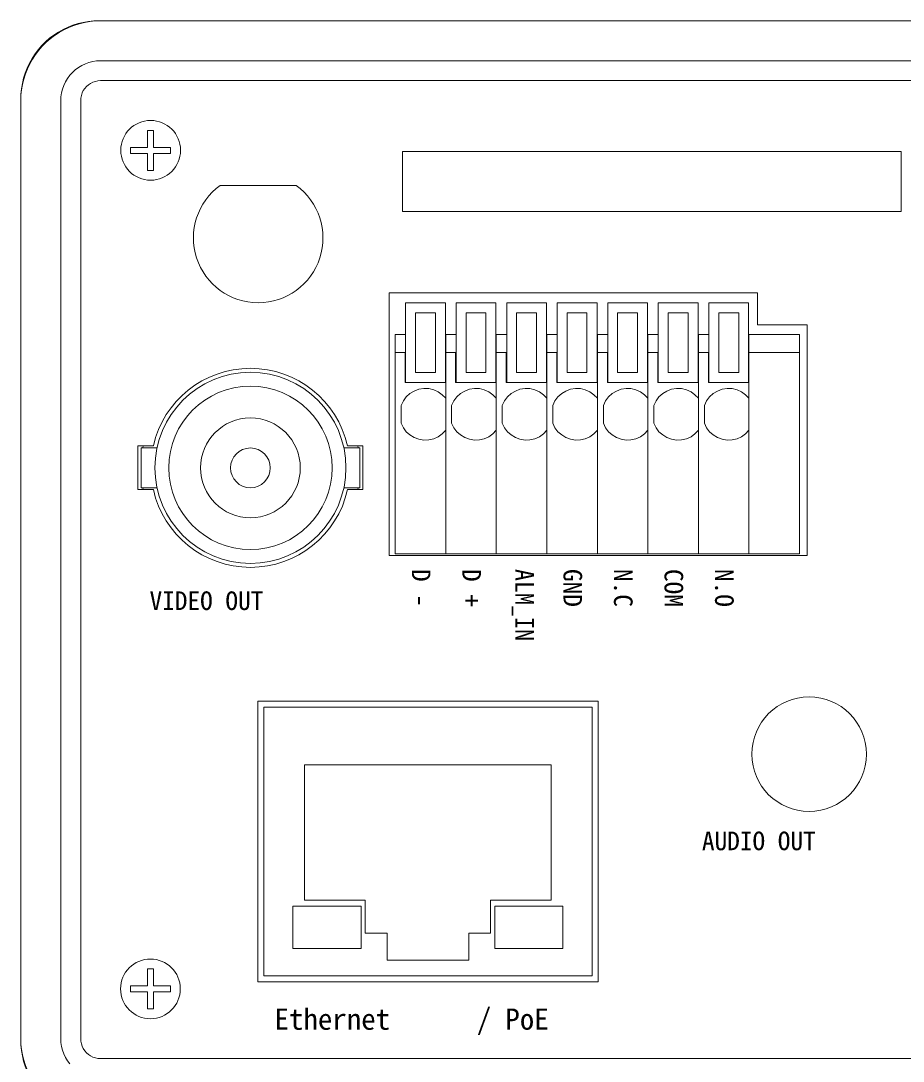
# Model space of a CAD drawing. Units: millimetres on the paper. Extents: x -546 to 142, y -95 to 95.
# Drawn here: x 40.09 to 75.16, y -13.08 to 28.27 of the extents above; entities that cross this region are included whole.
import ezdxf
from ezdxf.enums import TextEntityAlignment as Align

# ---------------------------------------------------------------- set-up
doc = ezdxf.new("R2010")
doc.units = ezdxf.units.MM
doc.layers.add('0-1_外形線', color=7, linetype='Continuous', lineweight=18)
doc.layers.add('0-7_レイヤー_1', color=7, linetype='Continuous', lineweight=18)
doc.layers.add('0-5_AM_0', color=7, linetype='Continuous')
doc.styles.add('ＭＳ ゴシック', font='')
doc.styles.get('ＭＳ ゴシック').set_extended_font_data('MS Gothic')

msp = doc.modelspace()

# ---------------------------------------------------------------- linework, layer by layer
at = {"layer": '0-1_外形線'}
msp.add_line((48.013, 21.724), (51.029, 21.724), dxfattribs=at)
for centre, radius in [((45.246, 23.12), 1.187), ((49.212, 10.5), 3.797), ((49.212, 10.5), 3.247), ((49.212, 10.5), 1.982), ((49.212, 10.5), 0.791), ((71.419, -0.878), 2.277), ((45.238, -10.206), 1.187)]:
    msp.add_circle(centre, radius, dxfattribs=at)
for centre, radius, start, end in [((49.521, 19.637), 2.575, 125.8588, 54.1412), ((49.212, 10.5), 3.955, 12.7404, 167.2475), ((49.213, 10.5), 3.955, 192.6478, 347.3621)]:
    msp.add_arc(centre, radius, start, end, dxfattribs=at)
at = {"layer": '0-7_レイヤー_1'}
for p, q in [((43.21, 28.266), (43.258, 28.266)), ((43.258, 28.266), (88.448, 28.266)), ((88.448, 25.889), (43.258, 25.889)), ((40.086, 25.094), (40.086, 25.141)), ((40.086, -12.184), (40.086, 25.094)), ((41.673, 25.094), (41.673, -12.184)), ((42.466, 25.094), (42.466, -12.184)), ((46.032, 22.994), (46.032, 23.235)), ((44.45, 22.994), (45.124, 22.994)), ((45.357, 22.319), (45.357, 22.994)), ((45.357, 22.994), (46.032, 22.994)), ((55.261, 23.072), (55.261, 20.692)), ((75.081, 23.072), (55.261, 23.072)), ((75.081, 20.692), (75.081, 23.072)), ((55.261, 20.692), (75.081, 20.692)), ((56.963, 13.897), (56.963, 17.061)), ((58.971, 17.061), (57.39, 17.061)), ((57.39, 17.061), (57.39, 13.897)), ((58.971, 13.897), (58.971, 17.061)), ((60.98, 17.061), (59.398, 17.061)), ((59.398, 17.061), (59.398, 13.897)), ((60.98, 13.897), (60.98, 17.061)), ((61.406, 17.061), (61.406, 13.897)), ((62.989, 17.061), (61.406, 17.061)), ((62.989, 13.897), (62.989, 17.061)), ((64.997, 17.061), (63.415, 17.061)), ((63.415, 17.061), (63.415, 13.897)), ((64.997, 13.897), (64.997, 17.061)), ((65.424, 17.061), (65.424, 13.897)), ((67.006, 17.061), (65.424, 17.061)), ((67.006, 13.897), (67.006, 17.061)), ((69.014, 17.061), (67.432, 17.061)), ((67.432, 17.061), (67.432, 13.897)), ((69.014, 13.897), (69.014, 17.061)), ((55.773, 16.662), (56.564, 16.662)), ((55.773, 14.289), (55.773, 16.662)), ((56.564, 16.662), (56.564, 14.289)), ((57.782, 14.289), (57.782, 16.662)), ((57.782, 16.662), (58.573, 16.662)), ((58.573, 16.662), (58.573, 14.289)), ((59.791, 14.289), (59.791, 16.662)), ((61.799, 14.289), (61.799, 16.662)), ((67.831, 16.662), (68.622, 16.662)), ((67.831, 14.289), (67.831, 16.662)), ((68.622, 16.662), (68.622, 14.289)), ((54.968, 15.795), (55.381, 15.795)), ((54.968, 15.795), (54.968, 15.08)), ((56.963, 15.795), (56.977, 15.795)), ((56.977, 15.795), (57.39, 15.795)), ((56.977, 15.795), (56.977, 15.08)), ((56.977, 15.795), (56.977, 15.08)), ((58.971, 15.795), (58.985, 15.795)), ((58.985, 15.795), (58.985, 15.08)), ((58.985, 15.795), (59.398, 15.795)), ((58.985, 15.795), (58.985, 15.08)), ((60.98, 15.795), (60.994, 15.795)), ((60.994, 15.795), (61.406, 15.795)), ((60.994, 15.795), (60.994, 15.08)), ((60.994, 15.795), (60.994, 15.08)), ((62.989, 15.795), (63.003, 15.795)), ((63.003, 15.795), (63.415, 15.795)), ((63.003, 15.795), (63.003, 15.08)), ((63.003, 15.795), (63.003, 15.08)), ((64.997, 15.795), (65.424, 15.795)), ((65.011, 15.795), (65.011, 15.08)), ((65.011, 15.795), (65.011, 15.08)), ((67.006, 15.795), (67.02, 15.795)), ((67.02, 15.795), (67.02, 15.08)), ((67.02, 15.795), (67.432, 15.795)), ((67.02, 15.795), (67.02, 15.08)), ((69.014, 15.795), (69.028, 15.795)), ((69.028, 15.795), (71.036, 15.795)), ((69.028, 15.795), (69.028, 15.08)), ((69.028, 15.795), (69.028, 15.08)), ((71.036, 15.08), (71.036, 15.795)), ((55.361, 15.08), (54.968, 15.08)), ((55.361, 13.897), (55.361, 15.08)), ((55.361, 15.08), (55.381, 15.08)), ((56.963, 15.08), (56.977, 15.08)), ((57.369, 15.08), (56.977, 15.08)), ((56.977, 15.08), (56.977, 7.088)), ((57.369, 13.897), (57.369, 15.08)), ((57.369, 15.08), (57.39, 15.08)), ((58.971, 15.08), (58.985, 15.08)), ((59.377, 15.08), (58.985, 15.08)), ((58.985, 15.08), (58.985, 7.088)), ((59.377, 13.897), (59.377, 15.08)), ((59.377, 15.08), (59.398, 15.08)), ((60.98, 15.08), (60.994, 15.08)), ((60.994, 15.08), (60.994, 7.088)), ((61.393, 15.08), (60.994, 15.08)), ((61.393, 13.897), (61.393, 15.08)), ((61.393, 15.08), (61.406, 15.08)), ((62.989, 15.08), (63.003, 15.08)), ((63.402, 15.08), (63.003, 15.08)), ((63.402, 13.897), (63.402, 15.08)), ((63.402, 15.08), (63.415, 15.08)), ((64.997, 15.08), (65.011, 15.08)), ((65.41, 15.08), (65.011, 15.08)), ((65.41, 13.897), (65.41, 15.08)), ((65.41, 15.08), (65.424, 15.08)), ((67.006, 15.08), (67.02, 15.08)), ((67.418, 15.08), (67.02, 15.08)), ((67.02, 15.08), (67.02, 7.088)), ((67.418, 13.897), (67.418, 15.08)), ((67.418, 15.08), (67.432, 15.08)), ((69.014, 15.08), (69.028, 15.08)), ((71.036, 15.08), (69.028, 15.08)), ((69.028, 15.08), (69.028, 7.088)), ((56.564, 14.289), (55.773, 14.289)), ((58.573, 14.289), (57.782, 14.289)), ((60.581, 14.289), (59.791, 14.289)), ((62.59, 14.289), (61.799, 14.289)), ((68.622, 14.289), (67.831, 14.289)), ((56.977, 13.897), (55.361, 13.897)), ((56.977, 13.264), (56.977, 13.897)), ((58.985, 13.897), (57.369, 13.897)), ((58.985, 13.264), (58.985, 13.897)), ((60.994, 13.897), (59.377, 13.897)), ((60.994, 13.264), (60.994, 13.897)), ((63.003, 13.897), (61.393, 13.897)), ((63.003, 13.264), (63.003, 13.897)), ((65.011, 13.897), (63.402, 13.897)), ((65.011, 13.264), (65.011, 13.897)), ((67.02, 13.897), (65.41, 13.897)), ((67.02, 13.264), (67.02, 13.897)), ((69.028, 13.897), (67.418, 13.897)), ((69.028, 13.264), (69.028, 13.897)), ((55.202, 12.274), (55.202, 12.982)), ((57.211, 12.274), (57.211, 12.982)), ((59.219, 12.274), (59.219, 12.982)), ((61.234, 12.274), (61.234, 12.982)), ((63.243, 12.274), (63.243, 12.982)), ((65.251, 12.274), (65.251, 12.982)), ((67.26, 12.274), (67.26, 12.982)), ((56.977, 7.088), (56.977, 11.992)), ((58.985, 7.088), (58.985, 11.992)), ((60.994, 7.088), (60.994, 11.992)), ((63.003, 7.088), (63.003, 11.992)), ((65.011, 7.088), (65.011, 11.992)), ((67.02, 7.088), (67.02, 11.992)), ((69.028, 7.088), (69.028, 11.992)), ((45.498, 11.292), (44.866, 11.292)), ((44.866, 10.5), (44.866, 11.292)), ((44.934, 11.292), (44.948, 11.374)), ((53.56, 11.292), (52.927, 11.292)), ((53.477, 11.374), (53.491, 11.292)), ((53.56, 11.292), (53.56, 10.5)), ((44.866, 9.709), (44.866, 10.5)), ((53.56, 10.5), (53.56, 9.709)), ((44.742, 9.634), (45.354, 9.634)), ((44.866, 9.709), (45.498, 9.709)), ((44.948, 9.634), (44.934, 9.709)), ((52.927, 9.709), (53.56, 9.709)), ((53.491, 9.709), (53.477, 9.634)), ((56.977, 7.088), (58.985, 7.088)), ((58.985, 7.088), (60.994, 7.088)), ((60.994, 7.088), (63.003, 7.088)), ((67.02, 7.088), (69.028, 7.088)), ((62.792, 0.99), (49.743, 0.99)), ((49.743, 0.99), (49.743, -9.692)), ((62.792, -9.692), (62.792, 0.99)), ((61.168, -1.3), (51.359, -1.3)), ((49.743, -9.692), (62.792, -9.692)), ((44.45, -10.32), (45.124, -10.32)), ((45.357, -10.994), (45.357, -10.32)), ((45.357, -10.32), (46.032, -10.32)), ((46.032, -10.32), (46.032, -10.079)), ((40.086, -12.231), (40.086, -12.184)), ((43.258, -12.976), (88.448, -12.976))]:
    msp.add_line(p, q, dxfattribs=at)
for points in [[(43.21, 28.266), (42.995, 28.26), (42.783, 28.24), (42.571, 28.205), (42.365, 28.155), (42.16, 28.091), (41.962, 28.014), (41.768, 27.921), (41.583, 27.818), (41.402, 27.701), (41.233, 27.572), (41.071, 27.431), (40.92, 27.28), (40.78, 27.119), (40.652, 26.949), (40.536, 26.771), (40.43, 26.583), (40.34, 26.39), (40.26, 26.191), (40.197, 25.987), (40.149, 25.78), (40.112, 25.568), (40.093, 25.356), (40.086, 25.141)], [(43.258, 28.266), (43.04, 28.26), (42.826, 28.237), (42.611, 28.199), (42.401, 28.149), (42.195, 28.083), (41.993, 28.003), (41.797, 27.911), (41.609, 27.805), (41.43, 27.685), (41.257, 27.556), (41.093, 27.413), (40.938, 27.259), (40.799, 27.097), (40.666, 26.925), (40.546, 26.742), (40.44, 26.554), (40.348, 26.358), (40.268, 26.156), (40.205, 25.949), (40.151, 25.74), (40.114, 25.526), (40.093, 25.311), (40.086, 25.094)], [(88.448, 26.681), (43.258, 26.681), (43.101, 26.673), (42.948, 26.65), (42.796, 26.612), (42.651, 26.559), (42.51, 26.493), (42.375, 26.414), (42.251, 26.321), (42.136, 26.215), (42.031, 26.101), (41.938, 25.976), (41.858, 25.841), (41.792, 25.701), (41.739, 25.555), (41.702, 25.404), (41.678, 25.25), (41.673, 25.094)], [(43.258, 25.889), (43.154, 25.881), (43.051, 25.86), (42.953, 25.828), (42.86, 25.78), (42.776, 25.725), (42.695, 25.656), (42.63, 25.576), (42.571, 25.492), (42.523, 25.399), (42.492, 25.301), (42.471, 25.197), (42.466, 25.094)], [(45.357, 23.902), (45.124, 23.902), (45.124, 23.235), (44.45, 23.235), (44.45, 22.994)], [(46.032, 23.235), (45.357, 23.235), (45.357, 23.902)], [(45.124, 22.994), (45.124, 22.319), (45.357, 22.319)], [(56.963, 17.061), (55.381, 17.061), (55.381, 13.897)], [(59.791, 16.662), (60.581, 16.662), (60.581, 14.289)], [(61.799, 16.662), (62.59, 16.662), (62.59, 14.289)], [(64.599, 14.289), (63.808, 14.289), (63.808, 16.662)], [(63.808, 16.662), (64.599, 16.662), (64.599, 14.289)], [(66.607, 16.662), (66.607, 14.289), (65.816, 14.289)], [(65.816, 14.289), (65.816, 16.662), (66.607, 16.662)], [(54.968, 15.08), (54.968, 7.088), (56.977, 7.088)], [(63.003, 15.08), (63.003, 7.088), (65.011, 7.088)], [(65.011, 15.08), (65.011, 7.088), (67.02, 7.088)], [(71.036, 15.08), (71.036, 7.088), (69.028, 7.088)], [(56.977, 13.264), (56.84, 13.408), (56.674, 13.519), (56.496, 13.601), (56.303, 13.649), (56.103, 13.656), (55.911, 13.622), (55.725, 13.553), (55.553, 13.45), (55.409, 13.319), (55.292, 13.161), (55.202, 12.982)], [(58.985, 13.264), (58.848, 13.408), (58.689, 13.519), (58.504, 13.601), (58.311, 13.649), (58.112, 13.656), (57.92, 13.622), (57.733, 13.553), (57.562, 13.45), (57.417, 13.319), (57.3, 13.161), (57.211, 12.982)], [(60.994, 13.264), (60.857, 13.408), (60.698, 13.519), (60.513, 13.601), (60.32, 13.649), (60.127, 13.656), (59.927, 13.622), (59.742, 13.553), (59.57, 13.45), (59.425, 13.319), (59.309, 13.161), (59.219, 12.982)], [(63.003, 13.264), (62.865, 13.408), (62.707, 13.519), (62.521, 13.601), (62.328, 13.649), (62.136, 13.656), (61.936, 13.622), (61.751, 13.553), (61.585, 13.45), (61.435, 13.319), (61.317, 13.161), (61.234, 12.982)], [(65.011, 13.264), (64.873, 13.408), (64.715, 13.519), (64.529, 13.601), (64.337, 13.649), (64.145, 13.656), (63.945, 13.622), (63.76, 13.553), (63.594, 13.45), (63.443, 13.319), (63.325, 13.161), (63.243, 12.982)], [(67.02, 13.264), (66.882, 13.408), (66.724, 13.519), (66.544, 13.601), (66.352, 13.649), (66.153, 13.656), (65.953, 13.622), (65.768, 13.553), (65.603, 13.45), (65.451, 13.319), (65.334, 13.161), (65.251, 12.982)], [(69.028, 13.264), (68.89, 13.408), (68.733, 13.519), (68.553, 13.601), (68.361, 13.649), (68.162, 13.656), (67.961, 13.622), (67.776, 13.553), (67.611, 13.45), (67.46, 13.319), (67.342, 13.161), (67.26, 12.982)], [(55.202, 12.274), (55.292, 12.095), (55.409, 11.937), (55.553, 11.806), (55.725, 11.702), (55.911, 11.634), (56.103, 11.6), (56.303, 11.607), (56.496, 11.655), (56.674, 11.73), (56.84, 11.847), (56.977, 11.992)], [(57.211, 12.274), (57.3, 12.095), (57.417, 11.937), (57.562, 11.806), (57.733, 11.702), (57.92, 11.634), (58.112, 11.6), (58.311, 11.607), (58.504, 11.655), (58.689, 11.73), (58.848, 11.847), (58.985, 11.992)], [(59.219, 12.274), (59.309, 12.095), (59.425, 11.937), (59.57, 11.806), (59.742, 11.702), (59.927, 11.634), (60.127, 11.6), (60.32, 11.607), (60.513, 11.655), (60.698, 11.73), (60.857, 11.847), (60.994, 11.992)], [(61.234, 12.274), (61.317, 12.095), (61.435, 11.937), (61.585, 11.806), (61.751, 11.702), (61.936, 11.634), (62.136, 11.6), (62.328, 11.607), (62.521, 11.655), (62.707, 11.73), (62.865, 11.847), (63.003, 11.992)], [(63.243, 12.274), (63.325, 12.095), (63.443, 11.937), (63.594, 11.806), (63.76, 11.702), (63.945, 11.634), (64.145, 11.6), (64.337, 11.607), (64.529, 11.655), (64.715, 11.73), (64.873, 11.847), (65.011, 11.992)], [(65.251, 12.274), (65.334, 12.095), (65.451, 11.937), (65.603, 11.806), (65.768, 11.702), (65.953, 11.634), (66.153, 11.6), (66.352, 11.607), (66.544, 11.655), (66.724, 11.73), (66.882, 11.847), (67.02, 11.992)], [(67.26, 12.274), (67.342, 12.095), (67.46, 11.937), (67.611, 11.806), (67.776, 11.702), (67.961, 11.634), (68.162, 11.6), (68.361, 11.607), (68.553, 11.655), (68.733, 11.73), (68.89, 11.847), (69.028, 11.992)], [(45.354, 11.374), (44.742, 11.374), (44.742, 9.634)], [(53.072, 9.634), (53.683, 9.634), (53.683, 11.374), (53.072, 11.374)], [(51.359, -1.3), (51.359, -6.679), (53.774, -6.679), (53.774, -7.986), (54.647, -7.986), (54.647, -9.06), (57.887, -9.06)], [(57.887, -9.06), (57.887, -7.986), (58.76, -7.986), (58.76, -6.679), (61.168, -6.679), (61.168, -1.3)], [(45.357, -9.412), (45.124, -9.412), (45.124, -10.079), (44.45, -10.079), (44.45, -10.32)], [(46.032, -10.079), (45.357, -10.079), (45.357, -9.412)], [(45.124, -10.32), (45.124, -10.994), (45.357, -10.994)], [(40.086, -12.184), (40.093, -12.401), (40.114, -12.617), (40.151, -12.83), (40.205, -13.04), (40.268, -13.247), (40.348, -13.448), (40.44, -13.644), (40.546, -13.832), (40.666, -14.012), (40.799, -14.188), (40.938, -14.35), (41.093, -14.503), (41.257, -14.646), (41.43, -14.776), (41.609, -14.895), (41.797, -15), (41.993, -15.094), (42.195, -15.173), (42.401, -15.239), (42.611, -15.289), (42.826, -15.326), (43.04, -15.348), (43.258, -15.356)], [(40.086, -12.231), (40.093, -12.445), (40.112, -12.658), (40.149, -12.87), (40.197, -13.077), (40.26, -13.281), (40.34, -13.48), (40.43, -13.673), (40.536, -13.859), (40.652, -14.04), (40.78, -14.208), (40.92, -14.37), (41.071, -14.521), (41.233, -14.661), (41.402, -14.791), (41.583, -14.907), (41.768, -15.011), (41.962, -15.105), (42.16, -15.181), (42.365, -15.245), (42.571, -15.295), (42.783, -15.329), (42.995, -15.35), (43.21, -15.356)], [(41.673, -12.184), (41.678, -12.34), (41.702, -12.493), (41.739, -12.645), (41.792, -12.79), (41.858, -12.931), (41.938, -13.066), (42.031, -13.191)], [(42.466, -12.184), (42.471, -12.288), (42.492, -12.39), (42.523, -12.488), (42.571, -12.582), (42.63, -12.666), (42.695, -12.746), (42.776, -12.814), (42.86, -12.87), (42.953, -12.918), (43.051, -12.95), (43.154, -12.971), (43.258, -12.976)]]:
    msp.add_lwpolyline(points, dxfattribs=at)
for points in [[(71.339, 7.012), (71.339, 16.188), (69.365, 16.188), (69.365, 17.453), (54.728, 17.453), (54.728, 7.012)], [(49.503, -9.926), (63.032, -9.926), (63.032, 1.231), (49.503, 1.231)], [(50.898, -6.92), (50.898, -8.599), (53.609, -8.599), (53.609, -6.92)], [(58.926, -8.599), (61.636, -8.599), (61.636, -6.92), (58.926, -6.92)]]:
    msp.add_lwpolyline(points, close=True, dxfattribs=at)

# ---------------------------------------------------------------- texts
at = {"layer": '0-5_AM_0', "style": 'ＭＳ ゴシック'}
for s, height, p in [('D', 0.739, (55.407, 6.482)), ('D', 0.739, (57.415, 6.482)), ('GND', 0.7387, (61.434, 6.482)), ('N.C', 0.7387, (63.442, 6.482)), ('COM', 0.7387, (65.45, 6.482)), ('N.O', 0.7387, (67.459, 6.482)), ('+', 0.739, (57.415, 5.474)), ('-', 0.739, (55.407, 5.474))]:
    msp.add_text(s, height=height, rotation=270, dxfattribs=at).set_placement(p, align=Align.BOTTOM_LEFT)
at = {"layer": '0-5_AM_0', "style": 'ＭＳ ゴシック', "width": 0.95}
msp.add_text('ALM_IN', height=0.7387, rotation=270, dxfattribs=at).set_placement((59.52, 6.482), align=Align.BOTTOM_LEFT)
at = {"layer": '0-7_レイヤー_1', "style": 'ＭＳ ゴシック'}
for s, height, p in [('VIDEO OUT', 0.7387, (45.203, 4.629)), ('AUDIO OUT', 0.7387, (67.158, -4.917)), ('Ethernet', 0.8442, (50.17, -12.084)), ('/', 0.844, (58.208, -12.084)), ('PoE', 0.8442, (59.346, -12.084))]:
    msp.add_text(s, height=height, dxfattribs=at).set_placement(p, align=Align.BOTTOM_LEFT)

doc.saveas('drawing.dxf')
